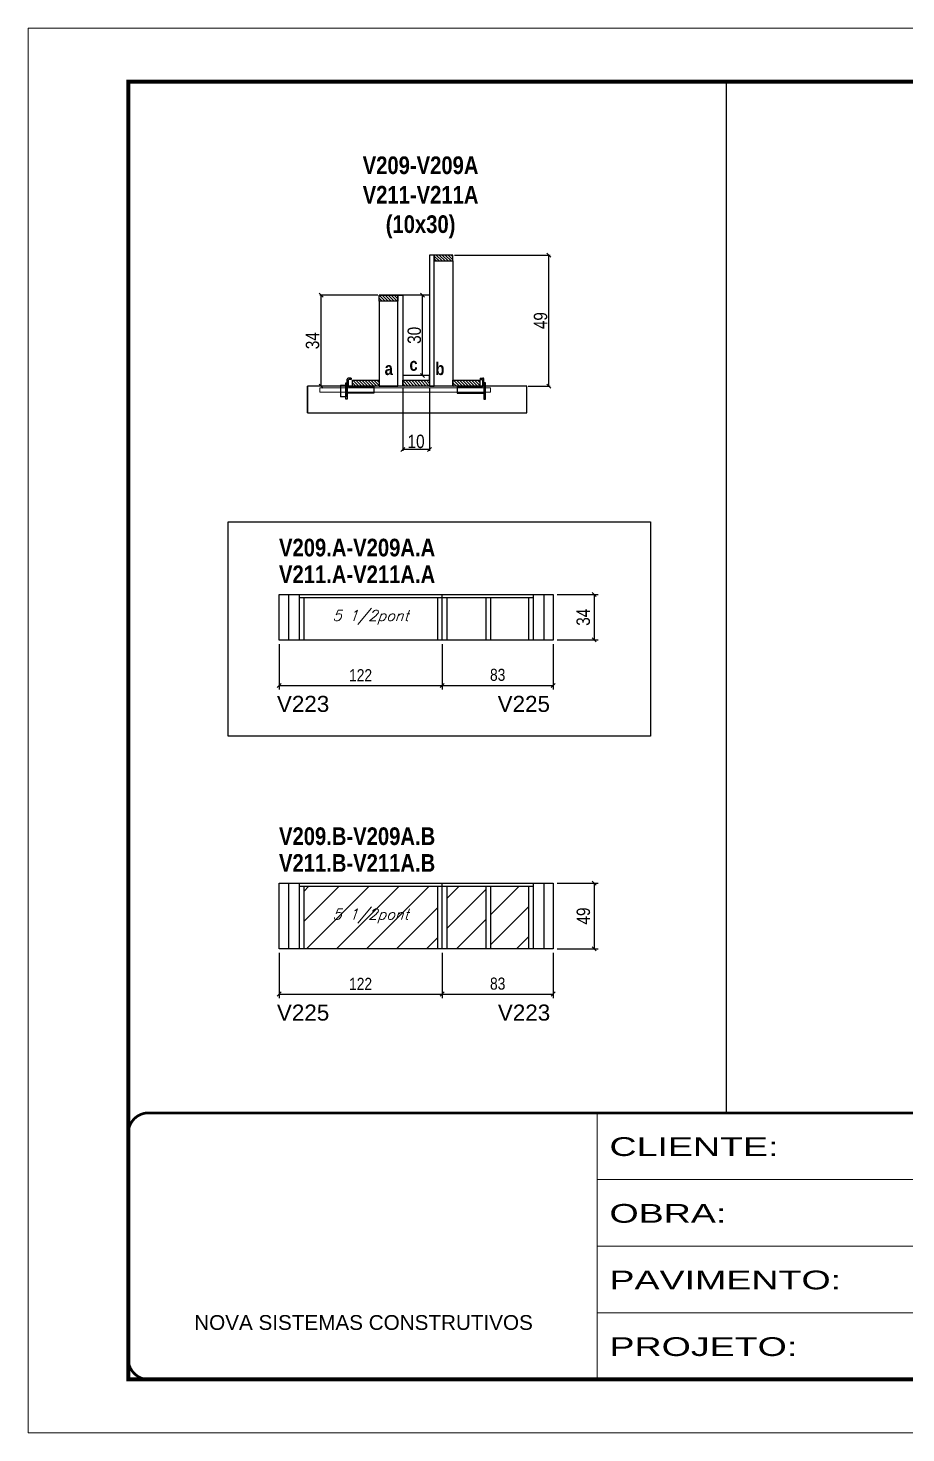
# Model space of a CAD drawing. Extents: x 2603 to 22413, y 1253 to 30260.
# Drawn here: x 7371 to 8028, y 25373 to 26423 of the extents above; entities that cross this region are included whole.
import ezdxf

# ---------------------------------------------------------------- set-up
doc = ezdxf.new("R2010")
doc.units = 0
doc.linetypes.add('CONTINUO', pattern=[0])
doc.linetypes.add('DASHED', pattern=[0.75, 0.5, -0.25])
for name, color, linetype in [('5', 5, 'Continuous'), ('barrote', 251, 'Continuous'), ('COTA', 241, 'Continuous'), ('detalhes', 4, 'Continuous'), ('NOMENCLATURA', 7, 'Continuous'), ('Painéis', 200, 'Continuous'), ('presilha', 1, 'Continuous'), ('SARR_2.2x10', 60, 'Continuous'), ('SARR_2.2x7', 40, 'Continuous'), ('SARR_3.5x7', 81, 'Continuous'), ('texto', 7, 'Continuous')]:
    doc.layers.add(name, color=color, linetype=linetype)
for name, color, linetype, lineweight in [('CONCRETO', 251, 'Continuous', 25), ('Folhas', 255, 'Continuous', 9), ('Hachura', 251, 'Continuous', 9), ('SARRAFO DE PRESSAO', 251, 'DASHED', 9), ('SCO-___-LAJ', 2, 'Continuous', 0)]:
    doc.layers.add(name, color=color, linetype=linetype, lineweight=lineweight)
doc.styles.add('ARIAL', font='arial.ttf')
doc.styles.add('COTA TECNICA', font='techl___.ttf', dxfattribs={"height": 10})
doc.styles.add('COTA TECNICA 2X', font='techl___.ttf', dxfattribs={"height": 10})
doc.styles.add('COTA TECNICA-50', font='techl___.ttf', dxfattribs={"height": 9})
doc.styles.add('Romans', font='romans.shx')
doc.styles.get("Standard").update_dxf_attribs({"font": 'arial.ttf'})
doc.styles.add('TECNICA', font='techb___.ttf', dxfattribs={"height": 10})
doc.styles.add('Tecnologia', font='')
doc.styles.get('Tecnologia').set_extended_font_data('Forgotten Futurist')
doc.dimstyles.new('COTA PAINEL-50', dxfattribs={"dimtxt": 9, "dimasz": 3, "dimexe": 3, "dimexo": 3, "dimgap": 3, "dimtad": 1, "dimdec": 1, "dimzin": 12, "dimdsep": 46, "dimtxsty": 'COTA TECNICA-50', "dimblk1": 'OBLIQUE', "dimblk2": 'OBLIQUE', "dimsah": 1, "dimcen": 0.9, "dimclrd": 4, "dimclre": 4, "dimclrt": 240, "dimadec": 1, "dimazin": 3, "dimtfac": 1, "dimtdec": 1, "dimtmove": 0, "dimatfit": 3, "dimfxl": 1, "dimtolj": 1, "dimtzin": 12, "dimarcsym": 0})
doc.dimstyles.new('PAINEL', dxfattribs={"dimtxt": 10, "dimasz": 3, "dimexe": 3, "dimexo": 3, "dimgap": 3, "dimtad": 1, "dimdec": 1, "dimzin": 12, "dimdsep": 46, "dimtxsty": 'COTA TECNICA', "dimblk1": 'OBLIQUE', "dimblk2": 'OBLIQUE', "dimsah": 1, "dimcen": 0.9, "dimclrd": 4, "dimclre": 4, "dimclrt": 240, "dimadec": 1, "dimazin": 3, "dimtfac": 1, "dimtdec": 1, "dimtmove": 0, "dimatfit": 3, "dimfxl": 1, "dimtolj": 1, "dimtzin": 12, "dimarcsym": 0})
doc.dimstyles.new('SECAO', dxfattribs={"dimscale": 0.333333, "dimtxt": 5, "dimasz": 9, "dimexe": 3, "dimexo": 3, "dimgap": 3, "dimtad": 1, "dimdec": 1, "dimlfac": 0.5, "dimzin": 12, "dimdsep": 46, "dimtxsty": 'COTA TECNICA 2X', "dimblk1": 'OBLIQUE', "dimblk2": 'OBLIQUE', "dimsah": 1, "dimcen": 0.9, "dimclrd": 4, "dimclre": 4, "dimclrt": 240, "dimadec": 1, "dimazin": 3, "dimtfac": 1, "dimtdec": 1, "dimtmove": 0, "dimatfit": 3, "dimfxl": 1, "dimtolj": 1, "dimtzin": 12, "dimarcsym": 0})

# ---------------------------------------------------------------- blocks, each defined once
blk = doc.blocks.new('9999999999')
at = {"color": 30, "linetype": 'CONTINUO'}
for p, q in [((98564.6, 34230.2), (98564.6, 34429.4)), ((98564.6, 34379.6), (99584, 34379.6)), ((98564.6, 34329.8), (99488, 34329.8)), ((98564.6, 34280), (99488, 34280))]:
    blk.add_line(p, q, dxfattribs=at)
at = {"color": 30, "linetype": 'CONTINUO', "const_width": 2}
blk.add_lwpolyline([(99584, 34230.2), (99584, 34414.4, 0.414214), (99569, 34429.4), (98229, 34429.4, 0.414214), (98214, 34414.4), (98214, 34245.2, 0.414214), (98229, 34230.2), (99584, 34230.2)], format="xyb", dxfattribs=at)
at = {"layer": 'Folhas'}
blk.add_lwpolyline([(98139, 34190.2), (99624, 34190.2), (99624, 35240.2), (98139, 35240.2)], close=True, dxfattribs=at)
at = {"layer": 'Folhas', "color": 30, "const_width": 3}
blk.add_lwpolyline([(98214, 34230.2), (99584, 34230.2), (99584, 35200.2), (98214, 35200.2)], close=True, dxfattribs=at)
at = {"color": 7, "linetype": 'Continuous', "ltscale": 5, "style": 'ARIAL'}
blk.add_text('NOVA SISTEMAS CONSTRUTIVOS', height=11.059, dxfattribs=at).set_placement((98263.2, 34267.2))
at = {"layer": 'Folhas', "color": 7, "style": 'Tecnologia', "width": 1.5}
for s, p in [('CLIENTE:', (98573.7, 34397.2)), ('OBRA:', (98573.7, 34347.3)), ('PAVIMENTO:', (98573.7, 34297.5)), ('PROJETO:', (98573.7, 34247.7))]:
    blk.add_text(s, height=14, dxfattribs=at).set_placement(p)
blk = doc.blocks.new('_Oblique')
at = {"color": 0, "linetype": 'ByBlock', "lineweight": -2}
blk.add_line((-0.5, -0.5), (0.5, 0.5), dxfattribs=at)
blk = doc.blocks.new('*D539')
at = {"layer": 'COTA', "color": 4, "lineweight": -2, "transparency": 16777216}
for p, q in [((7651.6, 26154.8), (7651.6, 26107.4)), ((7671.6, 26154.8), (7671.6, 26107.4)), ((7671.6, 26108.4), (7651.6, 26108.4))]:
    blk.add_line(p, q, dxfattribs=at)
at = {"layer": 'Defpoints', "color": 0, "transparency": 16777216}
for p in [(7651.6, 26155.8), (7671.6, 26155.8), (7651.6, 26108.4)]:
    blk.add_point(p, dxfattribs=at)
at = {"layer": 'COTA', "color": 4, "lineweight": -2, "transparency": 16777216, "xscale": 3, "yscale": 3, "zscale": 3, "rotation": 180}
blk.add_blockref('_Oblique', (7651.6, 26108.4), dxfattribs=at)
at = {"layer": 'COTA', "color": 4, "lineweight": -2, "transparency": 16777216, "xscale": 3, "yscale": 3, "zscale": 3}
blk.add_blockref('_Oblique', (7671.6, 26108.4), dxfattribs=at)
at = {"layer": 'COTA', "color": 240, "transparency": 16777216, "insert": (7661.6, 26114.5), "char_height": 10, "attachment_point": 5, "style": 'COTA TECNICA 2X'}
blk.add_mtext('\\A1;10', dxfattribs=at)
blk = doc.blocks.new('PRESILHA METÁLICA 1')
at = {"layer": 'presilha'}
for p, q in [((7.5, 10.6), (7.5, 19.9)), ((12, 21), (8.6, 21)), ((9, 11.6), (9, 18.9)), ((12, 19.5), (9.6, 19.5)), ((12, 21), (12, 19.5)), ((0, 13), (6, 13)), ((0, 13), (0, 0)), ((6, 0), (0, 0)), ((6, 15.5), (7.5, 15.5)), ((6, -2.5), (6, 15.5)), ((6, 13), (6, 0)), ((7.5, 15.5), (7.5, -2.5)), ((37.5, 4.1), (7.5, 4.1)), ((37.5, 11), (9.6, 11)), ((37.5, 11), (37.5, 4.1)), ((7.5, -2.5), (6, -2.5))]:
    blk.add_line(p, q, dxfattribs=at)
for centre, radius, start, end in [((8.6, 19.9), 1.14, 90, 180), ((9.6, 18.9), 0.57, 90, 180), ((9.6, 11.6), 0.57, 180, 270)]:
    blk.add_arc(centre, radius, start, end, dxfattribs=at)
blk = doc.blocks.new('PRESILHA METÁLICA 2')
at = {"layer": 'presilha'}
for p, q in [((-5.2, 23.5), (-5.2, 22)), ((-5.2, 23.5), (-1.9, 23.5)), ((-5.2, 22), (-2.8, 22)), ((-2.2, 14.1), (-2.2, 21.4)), ((0.8, 18), (-0.8, 18)), ((-0.8, 18), (-0.8, 0)), ((-0.8, 14.6), (-0.8, 22.4)), ((0.8, 0), (0.8, 18)), ((-30.8, 13.5), (-30.8, 6.6)), ((-30.8, 13.5), (-2.8, 13.5)), ((-30.8, 6.6), (-0.8, 6.6)), ((-0.8, 0), (0.8, 0))]:
    blk.add_line(p, q, dxfattribs=at)
for centre, radius, start, end in [((-2.8, 21.4), 0.57, 0, 90), ((-1.9, 22.4), 1.14, 0, 90), ((-2.8, 14.1), 0.57, 270, 0)]:
    blk.add_arc(centre, radius, start, end, dxfattribs=at)
blk = doc.blocks.new('*D2880')
at = {"layer": 'COTA', "color": 4, "lineweight": -2, "transparency": 16777216}
for p, q in [((7690.2, 26253.8), (7761.8, 26253.8)), ((7760.8, 26155.8), (7760.8, 26253.8)), ((7745.4, 26155.8), (7761.8, 26155.8))]:
    blk.add_line(p, q, dxfattribs=at)
at = {"layer": 'Defpoints', "color": 0, "transparency": 16777216}
for p in [(7689.2, 26253.8), (7760.8, 26253.8), (7744.4, 26155.8)]:
    blk.add_point(p, dxfattribs=at)
at = {"layer": 'COTA', "color": 4, "lineweight": -2, "transparency": 16777216, "xscale": 3, "yscale": 3, "zscale": 3}
for p, rotation in [((7760.8, 26253.8), 90), ((7760.8, 26155.8), 270)]:
    blk.add_blockref('_Oblique', p, dxfattribs=dict(at, rotation=rotation))
at = {"layer": 'COTA', "color": 240, "transparency": 16777216, "insert": (7754.7, 26204.8), "char_height": 10, "attachment_point": 5, "rotation": 90, "style": 'COTA TECNICA 2X'}
blk.add_mtext('\\A1;49', dxfattribs=at)
blk = doc.blocks.new('*D2881')
at = {"layer": 'COTA', "color": 4, "lineweight": -2, "transparency": 16777216}
for p, q in [((7670.6, 26223.8), (7665.5, 26223.8)), ((7666.5, 26163.8), (7666.5, 26223.8)), ((7670.6, 26163.8), (7665.5, 26163.8))]:
    blk.add_line(p, q, dxfattribs=at)
at = {"layer": 'Defpoints', "color": 0, "transparency": 16777216}
for p in [(7666.5, 26223.8), (7671.6, 26223.8), (7671.6, 26163.8)]:
    blk.add_point(p, dxfattribs=at)
at = {"layer": 'COTA', "color": 4, "lineweight": -2, "transparency": 16777216, "xscale": 3, "yscale": 3, "zscale": 3}
for p, rotation in [((7666.5, 26223.8), 90), ((7666.5, 26163.8), 270)]:
    blk.add_blockref('_Oblique', p, dxfattribs=dict(at, rotation=rotation))
at = {"layer": 'COTA', "color": 240, "transparency": 16777216, "insert": (7660.3, 26193.8), "char_height": 10, "attachment_point": 5, "rotation": 90, "style": 'COTA TECNICA 2X'}
blk.add_mtext('\\A1;30', dxfattribs=at)
blk = doc.blocks.new('*D2882')
at = {"layer": 'COTA', "color": 4, "linetype": 'ByBlock', "lineweight": -2, "transparency": 16777216}
for p, q in [((7559.1, 25963.1), (7559.1, 25929.2)), ((7681.1, 25963.1), (7681.1, 25929.2)), ((7559.1, 25932.2), (7681.1, 25932.2))]:
    blk.add_line(p, q, dxfattribs=at)
at = {"layer": 'Defpoints', "color": 0, "linetype": 'ByBlock', "transparency": 16777216}
for p in [(7559.1, 25966.1), (7681.1, 25966.1), (7681.1, 25932.2)]:
    blk.add_point(p, dxfattribs=at)
at = {"layer": 'COTA', "color": 4, "linetype": 'ByBlock', "lineweight": -2, "transparency": 16777216, "xscale": 3, "yscale": 3, "zscale": 3, "rotation": 180}
blk.add_blockref('_Oblique', (7559.1, 25932.2), dxfattribs=at)
at = {"layer": 'COTA', "color": 4, "linetype": 'ByBlock', "lineweight": -2, "transparency": 16777216, "xscale": 3, "yscale": 3, "zscale": 3}
blk.add_blockref('_Oblique', (7681.1, 25932.2), dxfattribs=at)
at = {"layer": 'COTA', "color": 240, "linetype": 'ByBlock', "transparency": 16777216, "insert": (7620.1, 25939.8), "char_height": 9, "attachment_point": 5, "style": 'COTA TECNICA-50'}
blk.add_mtext('\\A1;122', dxfattribs=at)
blk = doc.blocks.new('*D2883')
at = {"layer": 'COTA', "color": 4, "linetype": 'ByBlock', "lineweight": -2, "transparency": 16777216}
for p, q in [((7681.1, 25963.1), (7681.1, 25929.2)), ((7764.1, 25963.1), (7764.1, 25929.2)), ((7681.1, 25932.2), (7764.1, 25932.2))]:
    blk.add_line(p, q, dxfattribs=at)
at = {"layer": 'Defpoints', "color": 0, "linetype": 'ByBlock', "transparency": 16777216}
for p in [(7681.1, 25966.1), (7764.1, 25966.1), (7764.1, 25932.2)]:
    blk.add_point(p, dxfattribs=at)
at = {"layer": 'COTA', "color": 4, "linetype": 'ByBlock', "lineweight": -2, "transparency": 16777216, "xscale": 3, "yscale": 3, "zscale": 3, "rotation": 180}
blk.add_blockref('_Oblique', (7681.1, 25932.2), dxfattribs=at)
at = {"layer": 'COTA', "color": 4, "linetype": 'ByBlock', "lineweight": -2, "transparency": 16777216, "xscale": 3, "yscale": 3, "zscale": 3}
blk.add_blockref('_Oblique', (7764.1, 25932.2), dxfattribs=at)
at = {"layer": 'COTA', "color": 240, "linetype": 'ByBlock', "transparency": 16777216, "insert": (7722.6, 25940), "char_height": 9, "attachment_point": 5, "style": 'COTA TECNICA-50'}
blk.add_mtext('\\A1;83', dxfattribs=at)
blk = doc.blocks.new('*D2884')
at = {"layer": 'COTA', "color": 4, "linetype": 'ByBlock', "lineweight": -2, "transparency": 16777216}
for p, q in [((7767.1, 26000.1), (7797.8, 26000.1)), ((7794.8, 26000.1), (7794.8, 25966.1)), ((7767.1, 25966.1), (7797.8, 25966.1))]:
    blk.add_line(p, q, dxfattribs=at)
at = {"layer": 'Defpoints', "color": 0, "linetype": 'ByBlock', "transparency": 16777216}
for p in [(7764.1, 26000.1), (7764.1, 25966.1), (7794.8, 25966.1)]:
    blk.add_point(p, dxfattribs=at)
at = {"layer": 'COTA', "color": 4, "linetype": 'ByBlock', "lineweight": -2, "transparency": 16777216, "xscale": 3, "yscale": 3, "zscale": 3}
for p, rotation in [((7794.8, 26000.1), 90), ((7794.8, 25966.1), 270)]:
    blk.add_blockref('_Oblique', p, dxfattribs=dict(at, rotation=rotation))
at = {"layer": 'COTA', "color": 240, "linetype": 'ByBlock', "transparency": 16777216, "insert": (7786.6, 25983.1), "char_height": 10, "attachment_point": 5, "rotation": 90, "style": 'COTA TECNICA'}
blk.add_mtext('\\A1;34', dxfattribs=at)
blk = doc.blocks.new('*D2885')
at = {"layer": 'COTA', "color": 4, "lineweight": -2, "transparency": 16777216}
for p, q in [((7633, 26223.8), (7589.5, 26223.8)), ((7590.5, 26155.8), (7590.5, 26223.8)), ((7604.1, 26155.8), (7589.5, 26155.8))]:
    blk.add_line(p, q, dxfattribs=at)
at = {"layer": 'Defpoints', "color": 0, "transparency": 16777216}
for p in [(7590.5, 26223.8), (7634, 26223.8), (7605.1, 26155.8)]:
    blk.add_point(p, dxfattribs=at)
at = {"layer": 'COTA', "color": 4, "lineweight": -2, "transparency": 16777216, "xscale": 3, "yscale": 3, "zscale": 3}
for p, rotation in [((7590.5, 26223.8), 90), ((7590.5, 26155.8), 270)]:
    blk.add_blockref('_Oblique', p, dxfattribs=dict(at, rotation=rotation))
at = {"layer": 'COTA', "color": 240, "transparency": 16777216, "insert": (7584.2, 26189.8), "char_height": 10, "attachment_point": 5, "rotation": 90, "style": 'COTA TECNICA 2X'}
blk.add_mtext('\\A1;34', dxfattribs=at)
blk = doc.blocks.new('*D2886')
at = {"layer": 'COTA', "color": 4, "linetype": 'ByBlock', "lineweight": -2, "transparency": 16777216}
for p, q in [((7559.1, 25732.3), (7559.1, 25698.5)), ((7681.1, 25732.3), (7681.1, 25698.5)), ((7559.1, 25701.5), (7681.1, 25701.5))]:
    blk.add_line(p, q, dxfattribs=at)
at = {"layer": 'Defpoints', "color": 0, "linetype": 'ByBlock', "transparency": 16777216}
for p in [(7559.1, 25735.3), (7681.1, 25735.3), (7681.1, 25701.5)]:
    blk.add_point(p, dxfattribs=at)
at = {"layer": 'COTA', "color": 4, "linetype": 'ByBlock', "lineweight": -2, "transparency": 16777216, "xscale": 3, "yscale": 3, "zscale": 3, "rotation": 180}
blk.add_blockref('_Oblique', (7559.1, 25701.5), dxfattribs=at)
at = {"layer": 'COTA', "color": 4, "linetype": 'ByBlock', "lineweight": -2, "transparency": 16777216, "xscale": 3, "yscale": 3, "zscale": 3}
blk.add_blockref('_Oblique', (7681.1, 25701.5), dxfattribs=at)
at = {"layer": 'COTA', "color": 240, "linetype": 'ByBlock', "transparency": 16777216, "insert": (7620.1, 25709.1), "char_height": 9, "attachment_point": 5, "style": 'COTA TECNICA-50'}
blk.add_mtext('\\A1;122', dxfattribs=at)
blk = doc.blocks.new('*D2887')
at = {"layer": 'COTA', "color": 4, "linetype": 'ByBlock', "lineweight": -2, "transparency": 16777216}
for p, q in [((7681.1, 25732.3), (7681.1, 25698.5)), ((7764.1, 25732.3), (7764.1, 25698.5)), ((7681.1, 25701.5), (7764.1, 25701.5))]:
    blk.add_line(p, q, dxfattribs=at)
at = {"layer": 'Defpoints', "color": 0, "linetype": 'ByBlock', "transparency": 16777216}
for p in [(7681.1, 25735.3), (7764.1, 25735.3), (7764.1, 25701.5)]:
    blk.add_point(p, dxfattribs=at)
at = {"layer": 'COTA', "color": 4, "linetype": 'ByBlock', "lineweight": -2, "transparency": 16777216, "xscale": 3, "yscale": 3, "zscale": 3, "rotation": 180}
blk.add_blockref('_Oblique', (7681.1, 25701.5), dxfattribs=at)
at = {"layer": 'COTA', "color": 4, "linetype": 'ByBlock', "lineweight": -2, "transparency": 16777216, "xscale": 3, "yscale": 3, "zscale": 3}
blk.add_blockref('_Oblique', (7764.1, 25701.5), dxfattribs=at)
at = {"layer": 'COTA', "color": 240, "linetype": 'ByBlock', "transparency": 16777216, "insert": (7722.6, 25709.2), "char_height": 9, "attachment_point": 5, "style": 'COTA TECNICA-50'}
blk.add_mtext('\\A1;83', dxfattribs=at)
blk = doc.blocks.new('*D2810')
at = {"layer": 'COTA', "color": 4, "linetype": 'ByBlock', "lineweight": -2, "transparency": 16777216}
for p, q in [((7767.1, 25784.3), (7797.8, 25784.3)), ((7794.8, 25784.3), (7794.8, 25735.3)), ((7767.1, 25735.3), (7797.8, 25735.3))]:
    blk.add_line(p, q, dxfattribs=at)
at = {"layer": 'Defpoints', "color": 0, "linetype": 'ByBlock', "transparency": 16777216}
for p in [(7764.1, 25784.3), (7764.1, 25735.3), (7794.8, 25735.3)]:
    blk.add_point(p, dxfattribs=at)
at = {"layer": 'COTA', "color": 4, "linetype": 'ByBlock', "lineweight": -2, "transparency": 16777216, "xscale": 3, "yscale": 3, "zscale": 3}
for p, rotation in [((7794.8, 25784.3), 90), ((7794.8, 25735.3), 270)]:
    blk.add_blockref('_Oblique', p, dxfattribs=dict(at, rotation=rotation))
at = {"layer": 'COTA', "color": 240, "linetype": 'ByBlock', "transparency": 16777216, "insert": (7786.7, 25759.8), "char_height": 10, "attachment_point": 5, "rotation": 90, "style": 'COTA TECNICA'}
blk.add_mtext('\\A1;49', dxfattribs=at)

msp = doc.modelspace()

# ---------------------------------------------------------------- hatches: boundary and pattern name
at = {"layer": 'Hachura', "linetype": 'ByBlock'}
h = msp.add_hatch(dxfattribs=at)
h.set_pattern_fill('ANSI31', color=256, scale=5)
h.set_pattern_definition([(45, (-126418.031, -5371.03), (-11.2253202, 11.2253202), [])])
h.paths.add_polyline_path([(7677.59, 25735.33), (7677.59, 25782.13), (7577.59, 25782.13), (7577.59, 25735.33)])
h.paths.add_polyline_path([(7684.59, 25735.33), (7713.65, 25735.33), (7713.65, 25782.13), (7684.59, 25782.13)])
h.paths.add_polyline_path([(7717.15, 25735.33), (7745.59, 25735.33), (7745.59, 25782.13), (7717.15, 25782.13)])
at = {"layer": 'SARR_2.2x10'}
h = msp.add_hatch(dxfattribs=at)
h.set_pattern_fill('ANSI31', color=256, scale=0.5, angle=90)
h.set_pattern_definition([(135, (40807.514, -97356.341), (-1.122532015, -1.122532015), [])])
h.paths.add_polyline_path([(7613.98, 26160.23), (7613.98, 26155.83), (7633.98, 26155.83), (7633.98, 26160.23)])
h = msp.add_hatch(dxfattribs=at)
h.set_pattern_fill('ANSI31', color=256, scale=0.5, angle=90)
h.set_pattern_definition([(135, (40882.714, -97356.341), (-1.122532015, -1.122532015), [])])
h.paths.add_polyline_path([(7689.18, 26160.23), (7689.18, 26155.83), (7709.18, 26155.83), (7709.18, 26160.23)])
at = {"layer": 'SARR_2.2x7'}
h = msp.add_hatch(dxfattribs=at)
h.set_pattern_fill('ANSI31', color=256, scale=0.5, angle=90)
h.set_pattern_definition([(135, (40793.514, -97262.741), (-1.122532015, -1.122532015), [])])
h.paths.add_polyline_path([(7675.18, 26253.83), (7675.18, 26249.43), (7689.18, 26249.43), (7689.18, 26253.83)])
h = msp.add_hatch(dxfattribs=at)
h.set_pattern_fill('ANSI31', color=256, scale=0.5, angle=90)
h.set_pattern_definition([(135, (40811.514, -97292.741), (-1.122532015, -1.122532015), [])])
h.paths.add_polyline_path([(7647.98, 26223.83), (7647.98, 26219.43), (7633.98, 26219.43), (7633.98, 26223.83)])
h = msp.add_hatch(dxfattribs=at)
h.set_pattern_fill('ANSI31', color=256, scale=0.5, angle=90)
h.set_pattern_definition([(135, (40887.114, -97356.341), (-1.122532015, -1.122532015), [])])
h.paths.add_polyline_path([(7651.58, 26160.23), (7651.58, 26155.83), (7671.58, 26155.83), (7671.58, 26160.23)])

# ---------------------------------------------------------------- linework, layer by layer
at = {"layer": 'barrote'}
msp.add_lwpolyline([(7580.52, 26135.83), (7744.44, 26135.83), (7744.44, 26155.83), (7580.52, 26155.83)], close=True, dxfattribs=at)
at = {"layer": 'CONCRETO', "linetype": 'Continuous'}
msp.add_line((7671.58, 26223.83), (7633.98, 26223.83), dxfattribs=at)
at = {"layer": 'COTA', "linetype": 'ByBlock'}
msp.add_line((7893.38, 26383.45), (7893.38, 25612.69), dxfattribs=at)
at = {"layer": 'COTA'}
msp.add_lwpolyline([(7521.03, 26054.33), (7836.87, 26054.33), (7836.87, 25894.09), (7521.03, 25894.09)], close=True, dxfattribs=at)
at = {"layer": 'detalhes', "color": 250}
msp.add_line((7580.52, 26135.83), (7580.52, 26155.83), dxfattribs=at)
at = {"layer": 'Painéis', "linetype": 'Continuous'}
for p, q in [((7559.09, 25966.07), (7559.09, 26000.07)), ((7559.09, 26000.07), (7764.09, 26000.07)), ((7681.09, 25966.07), (7681.09, 26000.07)), ((7764.09, 26000.07), (7764.09, 25966.07)), ((7764.09, 25966.07), (7559.09, 25966.07)), ((7559.09, 25735.33), (7559.09, 25784.33)), ((7559.09, 25784.33), (7764.09, 25784.33)), ((7681.09, 25735.33), (7681.09, 25784.33)), ((7764.09, 25784.33), (7764.09, 25735.33)), ((7764.09, 25735.33), (7559.09, 25735.33))]:
    msp.add_line(p, q, dxfattribs=at)
for points in [[(7675.18, 26155.83), (7675.18, 26253.83), (7671.58, 26253.83), (7671.58, 26155.83)], [(7647.98, 26155.83), (7647.98, 26223.83), (7651.58, 26223.83), (7651.58, 26155.83)], [(7671.58, 26163.83), (7651.58, 26163.83), (7651.58, 26160.23), (7671.58, 26160.23)]]:
    msp.add_lwpolyline(points, close=True, dxfattribs=at)
at = {"layer": 'SARR_2.2x10'}
for points in [[(7613.98, 26160.23), (7633.98, 26160.23), (7633.98, 26155.83), (7613.98, 26155.83)], [(7689.18, 26160.23), (7709.18, 26160.23), (7709.18, 26155.83), (7689.18, 26155.83)]]:
    msp.add_lwpolyline(points, close=True, dxfattribs=at)
at = {"layer": 'SARR_2.2x7', "linetype": 'Continuous'}
for p, q in [((7566.09, 26000.07), (7566.09, 25966.07)), ((7757.09, 26000.07), (7757.09, 25966.07)), ((7574.09, 25997.87), (7681.09, 25997.87)), ((7681.09, 25997.87), (7749.09, 25997.87)), ((7566.09, 25784.33), (7566.09, 25735.33)), ((7574.09, 25782.13), (7681.09, 25782.13)), ((7681.09, 25782.13), (7749.09, 25782.13)), ((7757.09, 25784.33), (7757.09, 25735.33))]:
    msp.add_line(p, q, dxfattribs=at)
at = {"layer": 'SARR_2.2x7', "elevation": 0}
for points in [[(7689.18, 26253.83), (7675.18, 26253.83), (7675.18, 26249.43), (7689.18, 26249.43)], [(7633.98, 26223.83), (7647.98, 26223.83), (7647.98, 26219.43), (7633.98, 26219.43)]]:
    msp.add_lwpolyline(points, close=True, dxfattribs=at)
at = {"layer": 'SARR_2.2x7'}
msp.add_lwpolyline([(7651.58, 26160.23), (7671.58, 26160.23), (7671.58, 26155.83), (7651.58, 26155.83)], close=True, dxfattribs=at)
at = {"layer": 'SARR_3.5x7'}
for p, q in [((7574.09, 26000.07), (7574.09, 25966.07)), ((7749.09, 26000.07), (7749.09, 25966.07)), ((7577.59, 25997.87), (7577.59, 25966.07)), ((7677.59, 25997.87), (7677.59, 25966.07)), ((7684.59, 25997.87), (7684.59, 25966.07)), ((7713.65, 25997.87), (7713.65, 25966.07)), ((7717.15, 25997.87), (7717.15, 25966.07)), ((7745.59, 25997.87), (7745.59, 25966.07)), ((7574.09, 25784.33), (7574.09, 25735.33)), ((7577.59, 25782.13), (7577.59, 25735.33)), ((7677.59, 25782.13), (7677.59, 25735.33)), ((7684.59, 25782.13), (7684.59, 25735.33)), ((7713.65, 25782.13), (7713.65, 25735.33)), ((7717.15, 25782.13), (7717.15, 25735.33)), ((7745.59, 25782.13), (7745.59, 25735.33)), ((7749.09, 25784.33), (7749.09, 25735.33))]:
    msp.add_line(p, q, dxfattribs=at)
for points in [[(7675.18, 26249.43), (7689.18, 26249.43), (7689.18, 26155.83), (7675.18, 26155.83)], [(7647.98, 26219.43), (7633.98, 26219.43), (7633.98, 26155.83), (7647.98, 26155.83)]]:
    msp.add_lwpolyline(points, close=True, dxfattribs=at)
at = {"layer": 'SCO-___-LAJ', "color": 1}
msp.add_lwpolyline([(7589.52, 26154.5), (7717.29, 26154.5), (7717.29, 26151.3), (7589.52, 26151.3)], close=True, dxfattribs=at)

# ---------------------------------------------------------------- block references
at = {"layer": 'presilha', "xscale": 0.6666666666666666, "yscale": 0.6666666666666666, "zscale": 0.6666666666666666}
for name, p in [('PRESILHA METÁLICA 1', (7605.11, 26147.86)), ('PRESILHA METÁLICA 2', (7712.85, 26146.2))]:
    msp.add_blockref(name, p, dxfattribs=at)
at = {"layer": 'SARRAFO DE PRESSAO', "color": 6, "linetype": 'ByBlock'}
msp.add_blockref('9999999999', (-90767.51, -8816.76), dxfattribs=at)

# ---------------------------------------------------------------- texts
at = {"layer": '5', "linetype": 'Continuous'}
for s, p in [('V223', (7557.53, 25912.35)), ('V225', (7722.56, 25912.35)), ('V225', (7557.53, 25681.61)), ('V223', (7722.74, 25681.61))]:
    msp.add_text(s, height=12, rotation=0.00004, dxfattribs=at).set_placement(p)
at = {"layer": 'detalhes', "style": 'TECNICA'}
for s, p in [('a', (7638.1, 26164.12)), ('c', (7656.63, 26167.3)), ('b', (7676.07, 26164.11))]:
    msp.add_text(s, height=9.6, dxfattribs=at).set_placement(p)
at = {"layer": 'NOMENCLATURA', "style": 'TECNICA'}
for s, p in [('V209.A-V209A.A', (7559.09, 26028.59)), ('V211.A-V211A.A', (7559.09, 26008.59)), ('V209.B-V209A.B', (7559.09, 25812.85)), ('V211.B-V211A.B', (7559.09, 25792.85))]:
    msp.add_text(s, height=13.2, dxfattribs=at).set_placement(p)
at = {"layer": 'NOMENCLATURA', "insert": (7664.95, 26327.53), "char_height": 13.2, "attachment_point": 2, "style": 'TECNICA'}
msp.add_mtext_dynamic_manual_height_columns('V209-V209A\\PV211-V211A\\P(10x30)', width=300.2766, gutter_width=1, heights=[0], dxfattribs=at)
at = {"layer": 'texto', "color": 2, "char_height": 8, "attachment_point": 5, "style": 'Romans'}
for insert in [(7627.59, 25983.07), (7627.59, 25759.83)]:
    msp.add_mtext('{\\Q19;\\C256;5 1/2pont}', dxfattribs=dict(at, insert=insert))

# ---------------------------------------------------------------- dimensions: what is measured, and where the dimension line sits
at = {"layer": 'COTA'}
for base, p1, p2, picture, middle in [((7760.79, 26253.83), (7744.44, 26155.83), (7689.18, 26253.83), '*D2880', (7754.69, 26204.83)), ((7590.46, 26223.83), (7605.11, 26155.83), (7633.98, 26223.83), '*D2885', (7584.24, 26189.83)), ((7666.5, 26223.83), (7671.58, 26163.83), (7671.58, 26223.83), '*D2881', (7660.28, 26193.83))]:
    dim = msp.add_linear_dim(base=base, p1=p1, p2=p2, angle=90, dimstyle='SECAO', dxfattribs=at)
    dim.commit()
    dim.dimension.update_dxf_attribs({"geometry": picture, "text_midpoint": middle})
dim = msp.add_linear_dim(base=(7651.58, 26108.36), p1=(7671.58, 26155.83), p2=(7651.58, 26155.83), angle=180, dimstyle='SECAO', dxfattribs=at)
dim.commit()
dim.dimension.update_dxf_attribs({"geometry": '*D539', "text_midpoint": (7661.58, 26108.36), "dimtype": 160})
at = {"layer": 'COTA', "linetype": 'ByBlock'}
for base, p1, p2, picture, middle in [((7794.81, 25966.07), (7764.09, 26000.07), (7764.09, 25966.07), '*D2884', (7786.59, 25983.07)), ((7794.81, 25735.33), (7764.09, 25784.33), (7764.09, 25735.33), '*D2810', (7786.71, 25759.83))]:
    dim = msp.add_linear_dim(base=base, p1=p1, p2=p2, angle=90, dimstyle='PAINEL', dxfattribs=at)
    dim.commit()
    dim.dimension.update_dxf_attribs({"geometry": picture, "text_midpoint": middle})
for base, p1, p2, picture, middle in [((7681.09, 25932.24), (7559.09, 25966.07), (7681.09, 25966.07), '*D2882', (7620.09, 25939.8)), ((7681.09, 25701.5), (7559.09, 25735.33), (7681.09, 25735.33), '*D2886', (7620.09, 25709.06))]:
    dim = msp.add_linear_dim(base=base, p1=p1, p2=p2, angle=180, dimstyle='COTA PAINEL-50', override={"dimarcsym": 1}, dxfattribs=at)
    dim.commit()
    dim.dimension.update_dxf_attribs({"geometry": picture, "text_midpoint": middle})
for base, p1, p2, picture, middle in [((7764.09, 25932.24), (7681.09, 25966.07), (7764.09, 25966.07), '*D2883', (7722.59, 25939.96)), ((7764.09, 25701.5), (7681.09, 25735.33), (7764.09, 25735.33), '*D2887', (7722.59, 25709.22))]:
    dim = msp.add_linear_dim(base=base, p1=p1, p2=p2, dimstyle='COTA PAINEL-50', override={"dimarcsym": 1}, dxfattribs=at)
    dim.commit()
    dim.dimension.update_dxf_attribs({"geometry": picture, "text_midpoint": middle})

doc.saveas('drawing.dxf')
